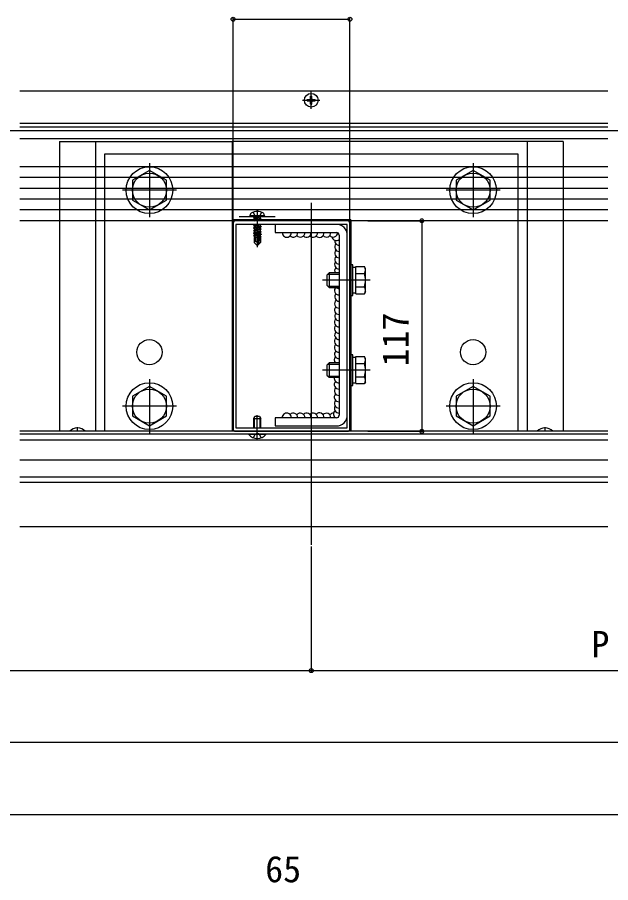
# Model space of a CAD drawing. Units: millimetres, scale not verified. Extents: x -875 to 875, y -1304 to 1296.
# Drawn here: x -443.5 to -113.5, y 197.5 to 678.4 of the extents above; entities that cross this region are included whole.
import ezdxf
from ezdxf.enums import TextEntityAlignment as Align

# ---------------------------------------------------------------- set-up
doc = ezdxf.new("R2010")
doc.units = ezdxf.units.MM
doc.header["$LTSCALE"] = 8
for name, color, linetype in [('0-3_YKK_11', 7, 'Continuous'), ('0-4_YKK_12', 2, 'Continuous'), ('0-5_YKK_13', 4, 'Continuous'), ('0-6_YKK_D', 6, 'Continuous')]:
    doc.layers.add(name, color=color, linetype=linetype)
doc.styles.add('ＭＳ ゴシック', font='')
doc.styles.get('ＭＳ ゴシック').set_extended_font_data('MS Gothic')

msp = doc.modelspace()

# ---------------------------------------------------------------- linework, layer by layer
at = {"layer": '0-3_YKK_11'}
for points in [[(-323.5, 563.799), (-323.5, 532.257), (-323.38, 532.073), (-323.38, 531.524), (-323.5, 531.34)], [(-260, 565.299), (-271.542, 565.299), (-271.725, 565.179), (-272.275, 565.179), (-272.458, 565.299), (-309.542, 565.299), (-309.725, 565.179), (-310.275, 565.179), (-310.458, 565.299), (-322, 565.299)], [(-258.5, 449.799), (-258.5, 481.34), (-258.62, 481.524), (-258.62, 482.073), (-258.5, 482.257), (-258.5, 531.34), (-258.62, 531.524), (-258.62, 532.073), (-258.5, 532.257), (-258.5, 563.799)], [(-323.5, 531.34), (-323.5, 482.257), (-323.38, 482.073), (-323.38, 481.524), (-323.5, 481.34), (-323.5, 449.799)], [(-322, 448.299), (-310.458, 448.299), (-310.275, 448.419), (-309.725, 448.419), (-309.542, 448.299), (-272.458, 448.299), (-272.275, 448.419), (-271.725, 448.419), (-271.542, 448.299), (-260, 448.299)]]:
    msp.add_lwpolyline(points, dxfattribs=at)
msp.add_lwpolyline([(-322, 563.299), (-322, 450.299), (-260, 450.299), (-260, 563.299)], close=True, dxfattribs=at)
for centre, start, end in [((-322, 563.799), 90.00001, 179.99999), ((-260, 563.799), 0.00001, 89.99999), ((-322, 449.799), 180.00001, 269.99999), ((-260, 449.799), 270.00001, 359.99999)]:
    msp.add_arc(centre, 1.5, start, end, dxfattribs=at)
at = {"layer": '0-4_YKK_12'}
for p, q in [((-115, 637.3), (-442, 637.3)), ((-115, 619.3), (-442, 619.3)), ((-115, 617.348), (-442, 617.348)), ((848.5, 615.3), (-801, 615.3)), ((-115, 610.8), (-442, 610.8)), ((-280, 575.299), (-280, 385.3)), ((-115, 448.3), (-442, 448.3)), ((-115, 446.8), (-442, 446.8)), ((-115, 443.3), (-442, 443.3)), ((-115, 432.3), (-442, 432.3)), ((-115, 422.8), (-442, 422.8)), ((-115, 419.8), (-442, 419.8)), ((-115, 395.3), (-442, 395.3))]:
    msp.add_line(p, q, dxfattribs=at)
at = {"layer": '0-5_YKK_13'}
for p, q in [((-280, 627.5), (-280, 637.1)), ((-284.8, 632.3), (-275.2, 632.3)), ((-282.25, 632.65), (-280.85, 632.65)), ((-282.25, 631.95), (-282.25, 632.65)), ((-282.25, 631.95), (-280.85, 631.95)), ((-280.35, 633.15), (-280.35, 634.55)), ((-280.35, 634.55), (-279.65, 634.55)), ((-280.35, 630.05), (-280.35, 631.45)), ((-280.35, 630.05), (-279.65, 630.05)), ((-279.65, 633.15), (-279.65, 634.55)), ((-279.65, 630.05), (-279.65, 631.45)), ((-279.15, 632.65), (-277.75, 632.65)), ((-279.15, 631.95), (-277.75, 631.95)), ((-277.75, 631.95), (-277.75, 632.65)), ((-115, 610.8), (-442, 610.8)), ((-420, 609.3), (-324, 609.3)), ((-324, 609.3), (-324, 565.3)), ((-140, 609.3), (-324, 609.3)), ((-395, 602.3), (-395, 448.3)), ((-370, 597.3), (-370, 567.3)), ((-190, 597.3), (-190, 567.3)), ((-115, 595.3), (-442, 595.3)), ((-115, 595.3), (-442, 595.3)), ((-115, 589.3), (-442, 589.3)), ((-115, 583.3), (-442, 583.3)), ((-355, 582.3), (-385, 582.3)), ((-175, 582.3), (-205, 582.3)), ((-115, 577.3), (-442, 577.3)), ((-115, 571.3), (-442, 571.3)), ((-320, 567.599), (-300, 567.599)), ((-314, 568.099), (-313.859, 568.901)), ((-306, 568.099), (-314, 568.099)), ((-314, 568.099), (-313.912, 567.599)), ((-306.088, 567.599), (-313.912, 567.599)), ((-312.1, 566.949), (-308.5, 567.549)), ((-308.5, 567.549), (-311.55, 567.266)), ((-310, 571.499), (-310, 550.599)), ((-308.5, 567.549), (-308.5, 567.449)), ((-306, 568.099), (-306.142, 568.901)), ((-306, 568.099), (-306.088, 567.599)), ((-115, 565.3), (-442, 565.3)), ((-258, 565.8), (-324, 565.8)), ((-324, 565.3), (-324, 448.3)), ((-308.5, 567.449), (-312.1, 566.849)), ((-312.1, 566.949), (-311.55, 567.266)), ((-312.1, 566.949), (-312.1, 566.849)), ((-312.1, 566.949), (-312.1, 566.849)), ((-312.1, 566.849), (-311.55, 566.531)), ((-312.1, 565.549), (-307.9, 566.249)), ((-307.9, 566.149), (-312.1, 565.449)), ((-312.1, 565.549), (-311.55, 565.866)), ((-312.1, 565.549), (-312.1, 565.449)), ((-312.1, 565.449), (-311.84, 565.299)), ((-308.2, 563.299), (-312.1, 562.649)), ((-312.1, 562.749), (-308.8, 563.299)), ((-312.1, 562.749), (-311.55, 563.066)), ((-312.1, 562.749), (-312.1, 562.649)), ((-311.55, 566.531), (-308.5, 567.449)), ((-311.55, 567.399), (-311.55, 567.266)), ((-308.45, 566.566), (-311.55, 565.866)), ((-311.55, 566.531), (-311.55, 565.866)), ((-310.521, 563.299), (-311.55, 563.066)), ((-311.55, 563.299), (-311.55, 563.066)), ((-308.45, 565.831), (-310.808, 565.299)), ((-308.45, 567.399), (-308.45, 566.566)), ((-307.9, 566.249), (-308.45, 566.566)), ((-307.9, 566.149), (-308.45, 565.831)), ((-308.45, 565.831), (-308.45, 565.299)), ((-308.45, 563.031), (-308.45, 562.366)), ((-307.9, 566.249), (-307.9, 566.149)), ((-300, 563.3), (-300, 558.8)), ((-266, 563.3), (-300, 563.3)), ((-258, 565.8), (-258, 448.3)), ((-312.1, 562.649), (-311.55, 562.331)), ((-312.1, 561.349), (-307.9, 562.049)), ((-307.9, 561.949), (-312.1, 561.249)), ((-312.1, 561.349), (-311.55, 561.666)), ((-312.1, 561.349), (-312.1, 561.249)), ((-312.1, 561.249), (-311.55, 560.931)), ((-312.1, 559.949), (-307.9, 560.649)), ((-307.9, 560.549), (-312.1, 559.849)), ((-312.1, 559.949), (-311.55, 560.266)), ((-312.1, 559.949), (-312.1, 559.849)), ((-312.1, 559.849), (-311.55, 559.531)), ((-312.1, 558.549), (-307.9, 559.249)), ((-307.9, 559.149), (-312.1, 558.449)), ((-312.1, 558.549), (-311.55, 558.866)), ((-312.1, 558.549), (-312.1, 558.449)), ((-312.1, 558.449), (-311.55, 558.131)), ((-308.45, 562.366), (-311.55, 561.666)), ((-311.55, 562.331), (-311.55, 561.666)), ((-308.45, 560.966), (-311.55, 560.266)), ((-311.55, 560.931), (-311.55, 560.266)), ((-308.45, 559.566), (-311.55, 558.866)), ((-311.55, 559.531), (-311.55, 558.866)), ((-308.45, 558.166), (-311.55, 557.466)), ((-311.55, 558.131), (-311.55, 557.466)), ((-307.9, 562.049), (-308.45, 562.366)), ((-308.45, 561.631), (-308.45, 560.966)), ((-307.9, 560.649), (-308.45, 560.966)), ((-308.45, 560.231), (-308.45, 559.566)), ((-307.9, 559.249), (-308.45, 559.566)), ((-308.45, 558.831), (-308.45, 558.166)), ((-307.9, 557.849), (-308.45, 558.166)), ((-307.9, 562.049), (-307.9, 561.949)), ((-307.9, 560.649), (-307.9, 560.549)), ((-307.9, 559.249), (-307.9, 559.149)), ((-300, 558.8), (-266, 558.8)), ((-312.1, 557.149), (-309.074, 557.653)), ((-309.102, 557.548), (-312.1, 557.049)), ((-312.1, 557.149), (-311.55, 557.466)), ((-312.1, 557.149), (-312.1, 557.049)), ((-312.1, 557.049), (-311.55, 556.731)), ((-311.7, 555.999), (-311.55, 556.066)), ((-311.7, 555.999), (-311.7, 553.149)), ((-309.424, 555.999), (-311.7, 555.999)), ((-310.743, 553.952), (-311.7, 553.149)), ((-310.15, 551.599), (-311.7, 553.149)), ((-309.16, 557.271), (-311.55, 556.731)), ((-311.55, 556.731), (-311.55, 556.066)), ((-309.305, 556.573), (-311.55, 556.066)), ((-309.365, 556.281), (-311.083, 555.999)), ((-310, 553.22), (-310.15, 551.599)), ((-309.09, 557.605), (-310, 553.22)), ((-310, 553.22), (-310, 551.599)), ((-308.668, 557.721), (-309.85, 552.023)), ((-308.6, 553.273), (-309.85, 552.023)), ((-309.85, 551.599), (-308.3, 553.149)), ((-309.42, 556.015), (-309.504, 555.999)), ((-308.668, 557.721), (-307.9, 557.849)), ((-307.9, 557.749), (-308.613, 557.63)), ((-308.45, 556.766), (-308.603, 556.731)), ((-308.6, 557.55), (-308.6, 553.273)), ((-308, 556.506), (-308.6, 556.407)), ((-308, 556.291), (-308.6, 556.174)), ((-308.3, 555.999), (-308.6, 555.999)), ((-308.3, 553.149), (-308.6, 553.273)), ((-308.45, 557.431), (-308.45, 556.766)), ((-308, 556.506), (-308.45, 556.766)), ((-308, 556.291), (-308.3, 556.118)), ((-308.3, 556.118), (-308.3, 553.149)), ((-308, 556.506), (-308, 556.291)), ((-307.9, 557.849), (-307.9, 557.749)), ((-264.5, 557.3), (-264.5, 457.3)), ((-310.15, 551.599), (-309.85, 551.599)), ((-309.85, 552.023), (-309.85, 551.599)), ((-255.3, 539.35), (-256.9, 539.35)), ((-255.3, 539.806), (-250.381, 539.806)), ((-255.3, 524.794), (-255.3, 539.806)), ((-249.8, 538.8), (-250.381, 539.806)), ((-249.8, 525.8), (-249.8, 538.8)), ((-271.3, 535.1), (-270.1, 536.3)), ((-271.3, 535.1), (-271.3, 529.5)), ((-270.748, 535.652), (-264.5, 535.652)), ((-264.5, 536.3), (-270.1, 536.3)), ((-270.1, 536.3), (-270.1, 528.3)), ((-255.3, 528.3), (-255.3, 536.3)), ((-255.3, 536.053), (-250.381, 536.053)), ((-247.3, 532.3), (-273.8, 532.3)), ((-271.3, 529.5), (-270.1, 528.3)), ((-270.748, 528.948), (-264.5, 528.948)), ((-270.1, 528.3), (-264.5, 528.3)), ((-256.9, 525.25), (-255.3, 525.25)), ((-255.3, 528.547), (-250.381, 528.547)), ((-255.3, 524.794), (-250.381, 524.794)), ((-249.8, 525.8), (-250.381, 524.794)), ((-271.3, 485.1), (-270.1, 486.3)), ((-264.5, 486.3), (-270.1, 486.3)), ((-270.1, 486.3), (-270.1, 478.3)), ((-255.3, 489.35), (-256.9, 489.35)), ((-255.3, 489.806), (-250.381, 489.806)), ((-255.3, 474.794), (-255.3, 489.806)), ((-255.3, 478.3), (-255.3, 486.3)), ((-255.3, 486.053), (-250.381, 486.053)), ((-249.8, 488.8), (-250.381, 489.806)), ((-249.8, 475.8), (-249.8, 488.8)), ((-247.3, 482.3), (-273.8, 482.3)), ((-271.3, 485.1), (-271.3, 479.5)), ((-270.748, 485.652), (-264.5, 485.652)), ((-370, 477.3), (-370, 447.3)), ((-271.3, 479.5), (-270.1, 478.3)), ((-270.748, 478.948), (-264.5, 478.948)), ((-270.1, 478.3), (-264.5, 478.3)), ((-255.3, 478.547), (-250.381, 478.547)), ((-190, 477.3), (-190, 447.3)), ((-256.9, 475.25), (-255.3, 475.25)), ((-255.3, 474.794), (-250.381, 474.794)), ((-249.8, 475.8), (-250.381, 474.794)), ((-355, 462.3), (-385, 462.3)), ((-175, 462.3), (-205, 462.3)), ((-310, 443.3), (-310, 457.354)), ((-312, 455.4), (-311.3, 456.8)), ((-312, 450.297), (-312, 455.4)), ((-312, 455.4), (-308, 455.4)), ((-311.621, 450.297), (-311.621, 456.158)), ((-311.3, 456.8), (-308.7, 456.8)), ((-308.7, 456.8), (-308, 455.4)), ((-308.379, 450.297), (-308.379, 456.158)), ((-308, 450.297), (-308, 455.4)), ((-300, 455.8), (-300, 451.3)), ((-266, 455.8), (-300, 455.8)), ((-410, 448.3), (-410, 450.6)), ((-311.145, 446.707), (-310, 447.316)), ((-308.855, 446.707), (-310, 447.316)), ((-300, 451.3), (-266, 451.3)), ((-150, 448.3), (-150, 450.6)), ((-305.25, 446.8), (-314.75, 446.8)), ((-314.75, 446.573), (-314.75, 446.8)), ((-305.25, 446.573), (-314.75, 446.573)), ((-312.15, 444.691), (-311.145, 446.707)), ((-307.85, 444.691), (-308.855, 446.707)), ((-305.25, 446.573), (-305.25, 446.8))]:
    msp.add_line(p, q, dxfattribs=at)
for points in [[(-420, 609.3), (-420, 565.3), (-420, 448.3)], [(-400, 609.3), (-400, 565.3), (-400, 448.3)], [(-160, 609.3), (-160, 565.3), (-160, 448.3)], [(-140, 609.3), (-140, 565.3), (-140, 448.3)], [(-165, 448.3), (-165, 602.3), (-395, 602.3)], [(-312.3, 570.078), (-311.145, 567.761), (-310, 567.153)], [(-307.7, 570.078), (-308.855, 567.761), (-310, 567.153)], [(-307.987, 563.299), (-308.45, 563.031), (-311.55, 562.331)], [(-307.9, 561.949), (-308.45, 561.631), (-311.55, 560.931)], [(-307.9, 560.549), (-308.45, 560.231), (-311.55, 559.531)], [(-307.9, 559.149), (-308.45, 558.831), (-311.55, 558.131)], [(-310, 553.22), (-310.743, 553.952), (-310.9, 555.999)], [(-307.9, 557.749), (-308.45, 557.431), (-308.6, 557.397)]]:
    msp.add_lwpolyline(points, dxfattribs=at)
for points in [[(-370, 593.27), (-379.5, 587.785), (-379.5, 576.815), (-370, 571.33), (-360.5, 576.815), (-360.5, 587.785)], [(-190, 593.27), (-199.5, 587.785), (-199.5, 576.815), (-190, 571.33), (-180.5, 576.815), (-180.5, 587.785)], [(-258.5, 540.8), (-258.5, 523.8), (-256.9, 523.8), (-256.9, 540.8)], [(-258.5, 490.8), (-258.5, 473.8), (-256.9, 473.8), (-256.9, 490.8)], [(-370, 473.27), (-379.5, 467.785), (-379.5, 456.815), (-370, 451.33), (-360.5, 456.815), (-360.5, 467.785)], [(-190, 473.27), (-199.5, 467.785), (-199.5, 456.815), (-190, 451.33), (-180.5, 456.815), (-180.5, 467.785)]]:
    msp.add_lwpolyline(points, close=True, dxfattribs=at)
for centre, radius in [((-280, 632.3), 3.8), ((-370, 582.3), 13), ((-370, 582.3), 9.5), ((-190, 582.3), 13), ((-190, 582.3), 9.5), ((-370, 492.3), 7), ((-190, 492.3), 7), ((-370, 462.3), 13), ((-370, 462.3), 9.5), ((-190, 462.3), 13), ((-190, 462.3), 9.5)]:
    msp.add_circle(centre, radius, dxfattribs=at)
for centre, radius, start, end in [((-280.85, 633.15), 0.5, 270, 0), ((-280.85, 631.45), 0.5, 0, 90), ((-279.15, 633.15), 0.5, 180, 270), ((-279.15, 631.45), 0.5, 90, 180), ((-312.972, 568.745), 0.9, 122.05588, 170), ((-310, 563.999), 6.5, 57.94412, 122.05588), ((-311.75, 567.399), 0.2, 0, 90), ((-308.25, 567.399), 0.2, 90, 180), ((-307.028, 568.745), 0.9, 10, 57.94412), ((-266, 557.3), 6, 0, 90), ((-293.589, 558.694), 2.5, 177.57914, 2.42086), ((-290.049, 558.694), 2.5, 224.92958, 2.42086), ((-286.055, 558.694), 2.5, 216.97641, 2.42086), ((-282.576, 558.694), 2.5, 225.90888, 2.42086), ((-279.032, 558.63), 2.5, 223.82069, 3.89969), ((-275.424, 558.566), 2.5, 222.78303, 5.38112), ((-271.623, 558.759), 2.5, 223.33988, 0.94365), ((-267.811, 558.759), 2.5, 220.32701, 357.14199), ((-266, 557.3), 1.5, 0, 90), ((-308.848, 557.55), 0.248, 0, 167.19096), ((-266.064, 556.845), 2.5, 191.19214, 308.7142), ((-264.483, 554.239), 2.5, 173.67744, 269.61562), ((-264.483, 550.727), 2.5, 135.38013, 269.61562), ((-264.483, 547.215), 2.5, 135.37788, 269.61562), ((-264.385, 543.678), 2.5, 136.55193, 267.35219), ((-264.512, 540.985), 2.5, 144.66303, 270.26943), ((-264.512, 537.473), 2.5, 135.37788, 207.98132), ((-253.123, 537.929), 3.323, 325.61575, 34.38425), ((-262.219, 532.3), 12.419, 342.41205, 17.58795), ((-264.54, 526.59), 2.5, 135.37788, 270.92327), ((-264.442, 523.052), 2.5, 136.55193, 268.66062), ((-264.54, 530.102), 2.5, 226.10856, 270.92327), ((-253.123, 526.671), 3.323, 325.61575, 34.38425), ((-264.569, 519.25), 2.5, 128.5381, 271.57724), ((-264.569, 515.738), 2.5, 135.37788, 271.57724), ((-264.597, 508.844), 2.5, 135.62065, 272.23141), ((-264.47, 512.201), 2.5, 136.55193, 269.31454), ((-264.597, 505.332), 2.5, 135.37788, 272.23141), ((-264.499, 501.795), 2.5, 136.55193, 269.96836), ((-264.637, 498.286), 2.5, 133.13459, 273.14141), ((-264.637, 494.774), 2.5, 135.37788, 273.14141), ((-264.538, 491.237), 2.5, 136.55193, 270.87739), ((-264.677, 487.937), 2.5, 136.24486, 220.89181), ((-253.123, 487.929), 3.323, 325.61575, 34.38425), ((-262.219, 482.3), 12.419, 342.41205, 17.58795), ((-264.716, 477.807), 2.5, 168.63578, 274.96405), ((-253.123, 476.671), 3.323, 325.61575, 34.38425), ((-264.716, 474.295), 2.5, 135.37788, 274.96405), ((-264.618, 470.758), 2.5, 136.55193, 272.69635), ((-264.716, 467.239), 2.5, 135.37788, 274.96405), ((-264.618, 463.702), 2.5, 136.55193, 272.69635), ((-264.618, 460.962), 2.5, 146.75754, 272.69635), ((-293.648, 455.97), 2.5, 356.10031, 183.89969), ((-290.049, 455.906), 2.5, 357.57914, 135.02317), ((-286.055, 455.906), 2.5, 357.57914, 143.02359), ((-282.576, 455.906), 2.5, 357.57914, 134.09112), ((-279.032, 455.97), 2.5, 356.10031, 136.17931), ((-275.424, 456.034), 2.5, 354.61888, 137.21697), ((-271.623, 455.841), 2.5, 359.05635, 136.66012), ((-267.811, 455.841), 2.5, 85.13074, 136.66012), ((-265.137, 457.9), 2.5, 131.99025, 237.1599), ((-266, 457.3), 1.5, 270, 0), ((-266, 457.3), 6, 270, 0), ((-410, 444.3), 5.9, 42.68491, 137.31509), ((-150, 444.3), 5.9, 42.68491, 137.31509), ((-310, 450.4), 6.1, 218.85935, 321.14065)]:
    msp.add_arc(centre, radius, start, end, dxfattribs=at)
at = {"layer": '0-6_YKK_D'}
for p, q in [((-323.5, 564.799), (-323.5, 678.3)), ((-258.5, 564.799), (-258.5, 678.3)), ((-323.5, 677.3), (-258.5, 677.3)), ((-248.5, 565.299), (-217.5, 565.299)), ((-218.5, 565.299), (-218.5, 448.299)), ((-248.5, 448.299), (-217.5, 448.299)), ((-280, 384.3), (-280, 314.3)), ((-280, 384.3), (-280, 314.3)), ((-610, 315.3), (-280, 315.3)), ((-280, 315.3), (50, 315.3)), ((710, 275.3), (-610, 275.3)), ((-610, 235.3), (848.5, 235.3))]:
    msp.add_line(p, q, dxfattribs=at)
for centre in [(-323.5, 677.3), (-258.5, 677.3), (-218.5, 565.299), (-218.5, 448.299), (-280, 315.3), (-280, 315.3)]:
    msp.add_circle(centre, 1.075, dxfattribs=at)

# ---------------------------------------------------------------- texts
at = {"layer": '0-6_YKK_D', "style": 'ＭＳ ゴシック'}
msp.add_text('117', height=14.66, rotation=90, dxfattribs=at).set_placement((-221.5, 484.355), align=Align.BOTTOM_LEFT)
for s, p in [('P', (-124.205, 318.3)), ('65', (-305.602, 193.3))]:
    msp.add_text(s, height=14.66, dxfattribs=at).set_placement(p, align=Align.BOTTOM_LEFT)

doc.saveas('drawing.dxf')
